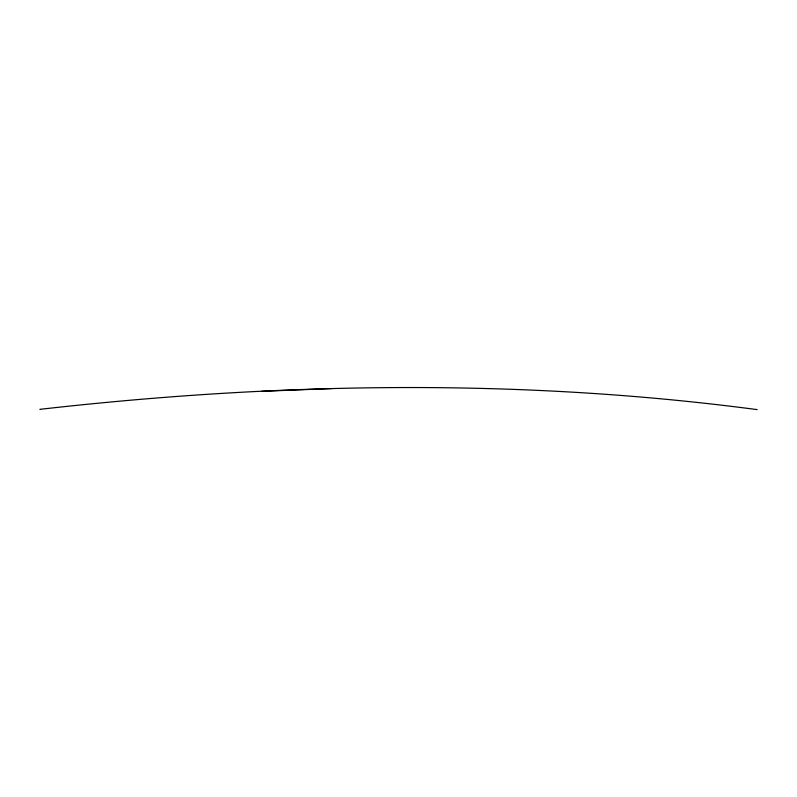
<?xml version="1.0" encoding="UTF-8"?>
<svg xmlns="http://www.w3.org/2000/svg" width="797" height="797" viewBox="0 0 797 797"><rect width="100%" height="100%" fill="white"/><g stroke="black" fill="none" stroke-linecap="round" stroke-linejoin="round"><path stroke-width="1.2" d="M41.115 409.2C278.741 382.341 519.734 378.216 757.14 409.618M40.517 409.26L39.85 409.329M261.625 391.337L331.622 388.567"/></g></svg>
